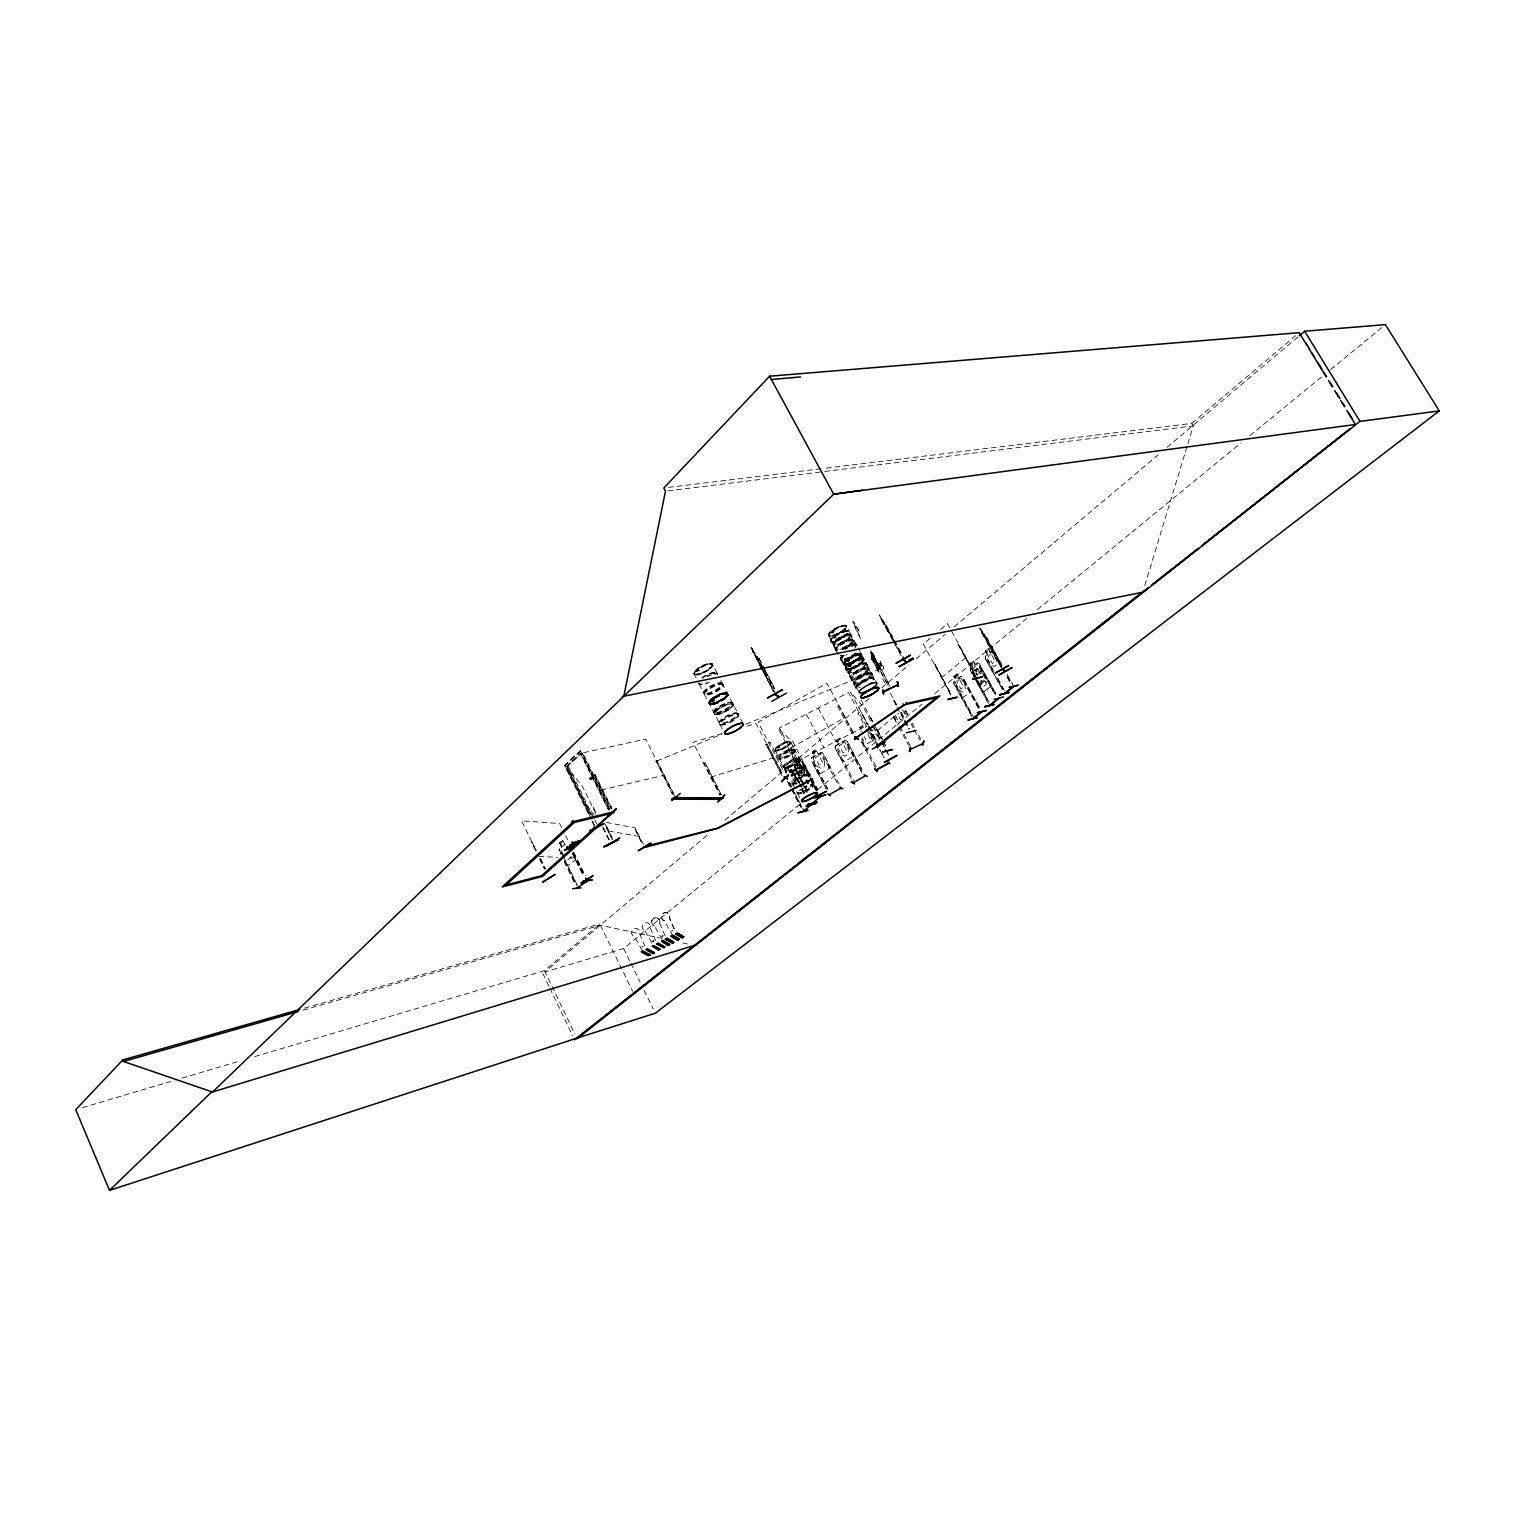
<?xml version="1.0" encoding="UTF-8"?>
<svg xmlns="http://www.w3.org/2000/svg" width="1515" height="1515" viewBox="0 0 1515 1515"><rect width="100%" height="100%" fill="white"/><g stroke="black" fill="none" stroke-linecap="round" stroke-linejoin="round"><path stroke-width="0.75" stroke-dasharray="5 3.75" d="M715.023 703.68A10.435 2.86 -27.3 0 0 727.92 694.287A10.435 2.86 -27.3 0 0 712.959 699.173A10.435 2.86 -27.3 0 0 715.023 703.68L724.946 697.563M725.439 698.112L724.757 698.699M980.319 673.891L981.436 673.38M724 693.037C726.764 690.272 729.037 697.089 727.768 693.529M796.114 764.753L795.678 767.215L799.541 774.638L802.477 776.741L804.863 774.714L804.484 770.434L796.701 758.561L794.049 760.776L796.379 764.791L794.39 766.23L794.315 768.351L807.912 792.421M794.599 766.306L800.905 780.888A8.863 2.026 -27.5 0 1 798.727 781.854M971.74 716.595L953.92 683.985L954.052 681.845L960.699 676.41L962.574 676.959L979.258 707.732M954.014 683.966L954.052 681.845M988.386 703.452L970.376 670.634L970.604 668.456L977.364 662.926L979.088 663.627L996.359 694.4M970.717 668.551L970.376 670.634M985.432 658.4L985.564 656.355M775.377 750.512C774.354 745.569 785.073 742.312 789.258 741.252M778.994 747.785C775.964 748.846 779.43 746.573 778.18 747.406M789.258 741.289L790.792 742.596A8.787 2.14 -27.5 0 1 779.922 750.304A8.787 2.14 -27.5 0 1 778.577 746.819L779.695 746.952L777.896 747.274M850.578 665.596L848.627 666.77L849.29 665.615M788.311 745.55L788.387 744.755M714.057 700.422L711.899 701.35L712.997 701.199M696.483 671.562L697.336 670.217M792.856 773.086L792.023 772.574M793.065 772.631L792.061 772.517M800.886 771.249L802.268 770.586L800.943 771.021M561.005 854.555L559.243 848.552L566.951 843.192M559.452 848.646L558.921 850.824M832.909 631.49L831.527 632.778M832.606 631.831L832.019 632.645M833.667 631.736L832.795 632.626L833.326 631.679M834.121 637.19L834.254 638.345M835.144 636.698L835.333 637.664M842.719 630.657L843.476 629.615M846.43 627.096L846.601 626.055L845.673 628.252M845.616 634.899L845.332 635.145M848.154 661.298L847.018 661.373L847.908 660.502M847.548 660.445C844.48 663.456 850.9 660.294 848.211 660.142M847.018 661.373L849.385 660.237L848.362 661.184M849.517 665.729L849.139 665.748M851.184 665.369L850.123 665.521M863.664 659.688C863.342 656.317 856.524 661.203 858.456 658.211M858.626 658.4L858.607 659.177M712.505 703.604L722.011 699.873L727.806 694.59M860.047 664.119L861.334 663.437L860.444 664.195M860.482 663.816L861.372 663.475L859.819 664.081M848.93 669.592L859.744 664.498L863.531 659.347M863.55 660.654L863.739 659.858M662.623 937.046L662.112 936.592M880.366 661.487L881.56 667.528L880.461 663.74M863.361 660.294L859.516 664.081L850.654 668.645A9.923 2.576 -28.2 0 1 849.669 664.176C854.46 665.615 864.592 648.344 860.956 656.771M653.722 941.232L652.889 941.8M843.779 662.983L847.661 659.177A10.056 2.632 -28.2 0 1 861.637 654.594A10.056 2.632 -28.2 0 1 848.76 663.759A10.056 2.632 -28.2 0 1 847.737 659.158M781.664 749.111L790.83 742.596A8.787 2.14 -27.5 0 0 778.577 746.819M728.014 695.006L724.322 698.851M838.306 744.244L835.56 745.74L835.03 747.88L851.241 778.653M835.598 745.778L835.068 747.899L840.787 758.409L844.007 761.572M591.494 779.354C586.684 778.596 592.232 778.748 594.41 778.18M590.244 779.524L590.68 777.915M591.57 779.07L592.043 777.536M591.835 777.744L591.361 779.278M592.668 778.994C594.221 774.165 592.573 780.414 591.626 778.558M905.591 711.122L904.455 711.652L906.633 715.705M971.929 669.422L972.649 666.903L970.471 662.945M985.413 650.674L987.629 654.669L986.795 657.226L990.905 664.687L994.143 666.695L996.889 664.46L996.605 660.067L992.477 652.586L990.261 652.454L988.064 648.458M1144.81 585.491L1187.135 446.13M1187.817 443.876L1193.271 425.885L1191.794 423.386L823.384 468.457M662.718 937.141L662.396 936.024M662.775 936.403L662.528 936.63M878.833 671.183L875.31 659.101L877.886 664.176L877.147 662.15M877.621 665.729L878.851 672.717L878.757 671.221M872.962 660.313L871.542 658.855L879.325 671.865M653.249 941.857L653.42 940.966M846.601 663.854L853.286 661.714M848.533 668.835L850.654 668.626M879.079 665.521C878.208 663.722 877.185 664.63 875.822 665.805M790.792 742.691L790.186 743.6M727.768 694.628L727.105 695.726M699.4 667.49C682.242 679.951 708.831 673.02 711.936 666.392M699.267 670.388L697.108 671.107M698.756 670.577L697.79 669.99M698.775 670.084L698.245 670.804M708.982 668.248L710.44 668.039L709.342 668.172M711.917 666.354C714.72 659.82 701.312 665.729 699.381 667.452M728.128 694.836A10.359 2.822 -27.3 0 0 713.281 699.703A10.359 2.822 -27.3 0 0 715.307 704.153A10.359 2.822 -27.3 0 0 728.128 694.836C723.507 690.007 710.497 698.623 709.096 703.623M714.171 700.252L712.542 700.29M714.114 699.835L713.224 701.123M832.322 632.153L833.913 631.49M834.14 631.812L833.08 632.531M835.617 637.398L833.591 638.023M845.143 634.936L845.673 635.069M845.086 635.675L846.203 635.258M787.667 745.607L788.804 744.982M788.008 745.304L788.936 745.077M847.055 660.843L847.927 661.411M847.434 661.184L848.419 660.389M861.24 663.418L860.463 663.437M589.183 778.123L591.172 777.725M568.996 770.68L569.583 771.457M581.76 795.811L581.949 796.795M709.74 701.597L710.971 700.29M712.391 700.422L713.148 700.347M713.698 700.877L714.682 700.309M726.102 697.468L727.351 696.161M721.329 794.655L705.1 762.859L721.102 794.902M832.663 637.171C821.698 652.719 868.701 622.305 838.742 633.081M834.519 638.023L835.92 637.114M781.929 775.623L766.06 744.338L767.12 744.035L782.138 772.991M767.12 744.035L765.832 744.585M845.711 628.289L842.624 630.96M846.146 635.353L845.484 635.694M860.956 656.828L859.63 658.078M849.158 660.502L848.059 661.165M857.982 659.252C857.509 658.268 838.42 669.157 848.665 669.176M591.437 815.259L567.121 766.306L581.533 753.334L611.511 813.744M567.197 766.344L581.533 753.334M588.047 813.271L564.489 765.548L580.794 750.38L609.636 809.105M564.489 765.548L580.794 750.38M580.775 750.929L565.398 765.605L591.873 819.236M801.568 770.472L802.079 770.605A8.882 2.064 -27.5 0 0 802.287 767.31A8.882 2.064 -27.5 0 0 791.644 772.101M590.301 777.763L590.111 779.108M593.104 779.051L592.592 777.309M595.3 774.866L593.937 775.377L595.3 774.866L612.117 808.726M672.452 794.296L656.09 761.003L657.112 760.757L673.777 793.784M655.787 761.269L657.112 760.757M791 769.677C787.933 774.752 788.292 762.291 784.694 769.317L786.91 773.332L791 769.677L792.629 770.302L801.151 786.929M798.765 762.537L800.412 761.117L801.984 761.875L809.938 776.343M794.485 766.211L800.45 761.288L801.889 761.912M804.048 784.24L796.663 770.074L795.621 770.756L801.246 780.793M797.307 781.475L793.103 773.389L794.144 772.707L799.39 782.801M791.417 782.024L793.784 780.017L791.853 776.324M930.21 638.232L923.317 644.083L951.003 694.949M940.569 629.445L947.462 623.612L975.622 674.951M1191.794 423.386L1295.59 335.705M254.634 1056.599L544.491 970.623L599.751 923.961L632.645 991.283M706.861 835.428L545.078 971.873L623.631 948.542L799.428 804.56M724.909 820.221L869.269 698.453M881.9 687.791L908.962 664.971M916.196 658.874L945.057 634.52M954.09 626.926L1158.009 454.936M1167.023 447.323L1297.541 337.239M950.663 695.025L934.812 664.119L951.42 694.628M974.865 675.368L958.408 644.235L975.3 675.027M872.299 721.746L870.557 717.466L873.019 721.348M895.857 705.062L893.036 698.737L896.198 704.986M877.374 730.59L898.584 713.111M941.591 677.678L966.059 657.51M953.844 676.315L956.798 673.948L958.938 678.114L960.983 678.284L965.017 685.67L965.32 690.007L962.65 692.166L959.487 690.158L955.454 682.792L956.173 680.311L953.844 676.315L956.268 680.292M817.74 789.561L922.124 704.077M934.925 693.567L1026.488 618.593M1037.472 609.598L1240.747 443.119M1249.894 435.619L1321.326 377.121M1330.473 369.622L1381.756 327.638M994.048 651.355L992.23 650.844L985.356 656.279L985.205 658.457L1002.286 689.42M956.382 685.689L955.283 686.409L956.382 685.689L973.937 717.921M978.463 708.376L963.01 680.102L963.805 679.459L979.58 707.657M972.857 672.357L971.74 673.077L972.857 672.357L977.289 680.462M979.599 666.657L980.716 665.937L979.599 666.657L995.222 695.12M987.704 660.18L986.587 660.9L987.704 660.18L993.329 670.369M963.01 680.102L964.127 679.383M994.882 654.347C994.692 651.772 999.578 665.047 1001.642 666.6M713.641 700.252L714.682 699.93L713.432 699.835M714.322 700.366L713.641 699.779M978.141 680.898L980.167 684.61L983.405 686.636L986.151 684.439L985.867 680.065L981.777 672.603L979.58 672.471L981.512 670.709L983.33 671.278L981.455 670.899L976.834 674.667L974.391 670.653L977.421 668.266L979.599 672.243M977.402 668.475L974.391 670.653M724.416 698.415L725.571 697.695M974.675 676.22L976.664 674.611M962.82 697.79L959.696 694.59L962.726 697.809L969.562 692.355L968.407 687.602L969.562 692.355M831.981 632.437L833.761 631.471L832.625 631.944M832.644 637.114L841.09 632.02M981.644 683.435L984.39 681.239M835.295 637.493L834.216 637.474M844.082 630.221L842.946 630.6M983.349 692.147L990.242 686.731L989.219 682.015L990.393 686.806L983.349 692.355L974.543 678.398M847.624 665.18L849.366 663.797A9.999 2.594 -28.2 0 1 863.228 659.195A9.999 2.594 -28.2 0 1 850.426 668.285A9.999 2.594 -28.2 0 1 849.423 663.759M859.649 658.116L851.695 662.85M859.346 658.722L858.323 658.855M851.051 665.843L849.745 666.638M861.467 663.097L857.642 665.824M779.013 747.634L779.77 747.028L778.615 747.179M791.474 771.817L789.94 772.934A8.825 2.045 -27.5 0 1 801.113 767.234A8.825 2.045 -27.5 0 1 802.211 769.923L791.019 775.623A8.825 2.045 -27.5 0 0 802.211 769.923C808.366 762.291 791.379 770.018 789.751 772.574A8.882 2.064 -27.5 0 1 800.943 766.836L802.458 766.571M561.592 846.923L559.414 842.7L562.728 840.314L564.849 844.764M559.414 842.7L562.785 840.541M577.31 885.29L561.44 852.737L560.531 853.381M567.879 859.725L570.985 857.509L570.966 852.926M575.454 860.122L574.431 855.085L575.454 860.122L567.557 865.69L564.565 862.187M697.033 670.823L699.173 670.103M697.563 670.766L697.961 670.236M724 693.018C718.205 692.071 700.006 706.785 715.042 703.623M834.443 629.104C819.161 638.857 837.038 637.02 842.662 630.997M834.045 637.19L835.22 636.641M847.737 659.12A10.018 2.613 -28.2 0 1 861.581 654.575A10.018 2.613 -28.2 0 1 848.76 663.703A10.018 2.613 -28.2 0 1 847.737 659.12L856.638 654.518L861.41 654.044A10.075 2.632 -28.2 0 1 848.514 663.324A10.075 2.632 -28.2 0 1 847.491 658.722L856.43 654.101L861.088 653.571M849.498 665.483L848.646 666.562M791.455 771.779L797.42 768.484M799.03 772.517L804.238 767.442L797.439 768.522M535.59 850.805L532.068 842.435L536.67 850.578M532.731 842.473L531.651 842.681M635.145 829.803L642.474 844.499M982.042 633.081L982.231 632.304M981.834 633.062L1000.998 667.414M983.33 633.194C975.736 622.248 990.772 642.057 981.417 631.888M983.86 635.277L1001.737 667.339M986.701 637.379L1004.199 669.081M987.988 644.216C1000.26 663.305 985.64 635.315 993.064 650.371M990.64 648.609L993.215 650.295M762.064 669.782L751.023 647.246L774.108 688.795M752.86 652.662L752.633 651.28M755.474 655.503L760.795 665.71M756.875 655.862L774.449 689.06M759.053 658.362L762.234 664.46M759.545 665.426L762.575 670.293M765.719 672.83L763.484 668.532M881.578 619.465L879.287 614.863L883.889 622.703M901.16 655.843L880.916 618.764L881.844 619.578M881.427 619.976L893.111 639.5M882.582 620.563L883.472 621.339L880.916 618.764M884.59 623.195L883.264 621.302L892.714 638.175M886.313 625.335L905.099 660.086M836.185 740.267L840.2 738.032L842.226 742.199L844.897 742.369L848.798 749.755L848.476 754.053L844.745 756.155L841.071 754.11L837.189 746.706L838.477 744.282L836.185 740.267L840.143 738.241M811.718 757.898L820.903 752.766L822.929 753.334L828.44 763.901L829.33 768.578L819.937 773.824L816.642 770.567L819.994 773.654M842.302 741.99L844.878 740.532L847.018 741.138L862.13 769.942M835.693 745.853L844.897 740.702M839.14 784.069L823.005 753.182L820.865 752.576C816.415 757.841 817.38 744.698 812.229 752.311L814.35 756.307L811.604 757.803L811.112 759.962L826.148 788.728L812.286 762.405L813.498 761.856L829.349 792.156M836.375 750.417L837.473 749.792L854.479 782.062M861.997 772.499L847.074 744.244L848.173 743.638M769.885 742.236L768.73 742.899L770.018 742.331L786.134 773.351M852.169 733.62L836.697 704.532L837.871 703.869L853.248 732.881M775.832 756.421L845.124 717.428M834.405 629.066L839.064 626.68M714.625 697.014L716.993 695.669M713.906 700.934L712.789 701.464M849.461 665.464L850.767 665.18M778.786 747.615L777.877 747.653M799.049 772.555L791.209 775.983A8.882 2.064 -27.5 0 0 801.946 770.605L801.719 770.794M788.463 749.186L803.442 777.706M867.451 724.852L861.278 712.296L867.906 724.606M802.704 761.894L810.355 776.551M643.155 946.118L641.47 947.008M652.189 941.307L653.874 940.417M671.334 931.1L673.02 930.21M874.666 657.207L870.67 650.749L871.617 651.867M871.58 651.753L877.015 662.263M870.841 650.674L872.602 657.434L878.302 667.717M872.564 657.377L871.617 654.404M593.179 807.041L596.19 813.157M878.624 667.831L878.037 664.1L878.245 667.566M796.852 761.439L866.201 725.874M871.617 659.631L870.955 652.17L872.905 660.521M872.129 660.559L871.617 653.401M875.632 665.521L880.859 662.68M878.018 664.858L881.143 663.286M877.848 665.274L877.545 666.411L878.833 664.782M881.257 664.763L881.484 663.532M877.337 666.032L879.022 665.161L890.081 685.973M858.039 713.262L859.213 712.656L858.058 713.376L865.557 727.484M790.016 748.315L791.133 747.596L805.942 776.002M791.625 772.726L791.834 772.612A8.806 2.045 -27.5 0 1 802.477 767.802A8.806 2.045 -27.5 0 1 802.136 771.059A8.806 2.045 -27.5 0 1 791.512 776.381M851.828 656.071L854.195 654.953M847.775 660.332L848.267 660.086A10.018 2.613 -28.2 0 1 862.035 655.408A10.037 2.613 -28.2 0 1 849.195 664.555A10.037 2.613 -28.2 0 1 848.173 659.972A10.037 2.613 -28.2 0 1 862.054 655.427A9.999 2.613 -28.2 0 1 849.214 664.536A10.018 2.613 -28.2 0 1 848.173 659.953A9.999 2.613 -28.2 0 1 862.016 655.446A10.018 2.613 -28.2 0 1 849.195 664.536A9.999 2.613 -28.2 0 1 848.192 659.972M853.987 661.582L858.513 659.612M853.494 662.093L846.999 664.612M893.32 716.898L894.494 716.216L898.831 724.322M836.735 627.816L843.306 625.316L846.525 626.036M835.939 634.709L838.268 633.611M834.424 637.607L836.129 636.849M889.797 686.2L879.041 665.236M656.828 761.022L721.935 734.15M745.816 724.284L880.404 668.721A1.97 1.894 -11.8 0 0 883.434 667.168A1.97 1.894 -11.8 0 0 880.575 665.445A1.97 1.894 -11.8 0 0 880.404 668.721M781.645 749.073L775.358 750.55M849.934 665.255L850.994 665.161M849.858 666.43L848.873 666.865M714.853 703.282A10.378 2.841 -27.3 0 0 727.673 693.946A10.416 2.841 -27.3 0 0 712.808 698.832A10.378 2.841 -27.3 0 0 714.853 703.282A10.416 2.841 -27.3 0 0 727.73 693.965A10.378 2.841 -27.3 0 0 712.808 698.813A10.378 2.841 -27.3 0 0 714.815 703.206A10.397 2.841 -27.3 0 0 727.654 693.832A10.397 2.841 -27.3 0 0 712.789 698.794A10.397 2.841 -27.3 0 0 714.834 703.263A10.378 2.841 -27.3 0 0 727.636 693.87A10.378 2.841 -27.3 0 0 712.77 698.737A10.397 2.841 -27.3 0 0 714.796 703.187A10.416 2.841 -27.3 0 0 727.673 693.851A10.416 2.841 -27.3 0 0 712.751 698.737A10.416 2.841 -27.3 0 0 714.853 703.339A10.397 2.841 -27.3 0 0 727.692 693.908A10.397 2.841 -27.3 0 0 712.751 698.718A10.416 2.841 -27.3 0 0 714.796 703.225L717.201 702.335M704.21 664.952L706.577 664.081M710.781 777.157L773.862 757.708M705.1 762.859L703.774 763.427L720.25 794.996M722.295 733.563L692.98 742.255L720.004 795.242M747.103 726.196L756.118 723.526L781.91 773.218M82.549 1107.635L170.854 1081.445M182.179 1078.093L238.783 1061.295M786.039 742.047L787.8 741.517M302.886 1010.202L600.376 925.229L659.972 938.05M304.515 1008.119L599.751 923.961M850.843 669.062A9.999 2.594 -28.2 0 1 849.839 664.517A9.999 2.594 -28.2 0 1 863.645 659.972A9.999 2.594 -28.2 0 1 850.843 669.062L845.616 668.929L849.593 664.233A9.923 2.576 -28.2 0 1 863.399 659.65A9.923 2.576 -28.2 0 1 850.673 668.683M858.532 659.65L863.228 659.12M856.657 654.556L858.607 654.026M831.886 633.194L832.89 632.816L831.943 632.834M697.601 671.278L696.502 671.353M790.47 787.421L787.667 781.153M841.317 625.884L843.268 625.373M798.159 780.945L790.906 769.696M807.533 772.48L808.707 777.195M796.663 770.074L801.605 780.282M793.103 773.389L797.648 781.38M803.234 764.261L809.218 776.949M801.946 761.78L811.699 780.49M601.19 789.997L664.024 775.282M591.967 776.135L593.956 778.918M962.48 676.978L960.737 676.58M984.939 674.232L986.227 678.985L979.277 684.534L976.304 681.201M991.113 669.176L994.313 672.414M972.478 666.865L970.301 662.888L973.198 660.521L975.452 664.687M977.364 662.926L979.163 663.494L996.037 694.476M992.306 650.655L994.124 651.223L1002.154 666.013M934.812 664.119L951.079 694.703M957.991 644.595L976.001 676.845M802.59 766.912L803.67 766.988M712.675 703.812L709.683 703.926M724.227 693.472L725.969 693.264M667.831 490.879L822.361 471.771M824.709 471.468L1193.271 425.885M668.513 487.394L821.035 468.741M846.734 664.195L843.438 663.532M846.942 664.574C841.374 666.354 843.874 659.536 847.434 658.76A10.075 2.632 -28.2 0 1 861.41 654.139M848.4 660.086L849.385 660.237M860.274 658.684L861.884 658.495M561.44 852.737L577.007 885.328M538.867 856.448L557.747 857.301M569.545 857.831L576.609 858.153M789.258 771.305L791.19 771.552L795.034 778.937L795.432 783.179L793.065 785.187L790.167 783.103M727.314 693.283A10.359 2.841 -27.3 0 1 714.512 702.6A10.359 2.841 -27.3 0 1 712.467 698.131A10.397 2.841 -27.3 0 1 727.351 693.264A10.397 2.841 -27.3 0 1 714.493 702.619A10.397 2.841 -27.3 0 1 712.448 698.131A10.359 2.841 -27.3 0 1 727.314 693.283L727.939 693.908M710.554 663.362L711.861 663.532M608.481 831.015L639.481 836.469M606.246 822.456L635.145 827.777L643.439 844.442M829.046 636.016L830.125 636.224M682.886 942.993L687.469 943.978M655.749 940.72L650.314 928.146A4.204 4.072 -60.7 0 0 647.757 922.938A4.204 4.072 -60.7 0 0 642.549 925.703A4.204 4.072 -60.7 0 0 645.125 930.911L645.182 930.949M661.525 936.327L663.153 935.399M665.085 935.759L659.65 923.184A4.204 4.072 -59.9 0 0 657.112 917.995A4.204 4.072 -59.9 0 0 651.867 920.722A4.204 4.072 -59.9 0 0 654.442 925.93L662.244 939.773M659.65 923.184L659.688 923.203A4.204 4.072 -59.9 0 0 657.055 917.976A4.204 4.072 -59.9 0 0 651.923 920.76A4.204 4.072 -59.9 0 0 654.499 925.968M664.233 920.722L664.271 920.741A4.204 4.072 -59.1 0 1 661.695 915.533A4.204 4.072 -59.1 0 1 666.903 912.788A4.204 4.072 -59.1 0 1 669.478 917.995L674.895 930.532L669.422 917.957A4.204 4.072 -59.1 0 0 666.846 912.75A4.204 4.072 -59.1 0 0 661.638 915.514A4.204 4.072 -59.1 0 0 664.233 920.722L672.054 934.547M813.498 761.856L827.133 788.046M828.591 763.844L829.159 768.503M824.179 755.701L823.081 756.326L838.041 784.694M983.33 679.951L986.473 682.186L985.526 682.886L981.796 680.33L981.36 686.257L980.678 679.951M840.636 758.485L843.969 761.761L853.362 756.496L852.642 751.781M847.074 744.244L862.092 772.574M846.98 741.119L862.035 769.866M863.683 745.816L867.016 749.054L861.902 742.18M987.231 641.659L988.197 642.379L982.97 633.933M858.153 648.079L866.334 663.267M866.978 664.593L871.75 673.361M835.977 650.371L830.656 640.334M868.644 669.081L874.193 679.686A9.999 2.5 -28.2 0 0 869.269 679.78M841.374 660.389L850.407 677.887M979.921 628.422L980.906 629.161M858.797 691.863L854.422 683.72M875.67 739.036L876.257 743.695M863.171 725.306L859.175 727.56L861.505 731.593M716.557 672.811L717.58 674.156M722.068 683.341L738.506 714.663M795.337 750.796L795.299 750.758A8.825 2.121 -27.5 0 1 784.183 758.561A8.825 2.121 -27.5 0 1 782.876 755.114A8.825 2.121 -27.5 0 1 795.318 750.796L808.877 777.025M699.438 684.079L698.737 683.53A10.548 2.973 -27.4 0 0 706.975 682.564M774.941 749.83L779.695 758.788M813.101 784.505L813.347 785.206M866.126 662.964L866.239 663.134A10.056 2.576 -28.2 0 1 853.229 672.13A10.056 2.576 -28.2 0 1 852.244 667.585A10.056 2.576 -28.2 0 1 866.126 663.002L866.05 662.907M868.076 668.229L868.663 669.081M871.523 673.096A10.056 2.538 -28.2 0 1 858.607 682.186A10.056 2.538 -28.2 0 1 857.66 677.716A10.056 2.538 -28.2 0 1 871.523 673.096L871.239 672.811M704.305 694.154L719.985 724.435M855.842 688.094L850.559 678.152M758.901 662.68L760.132 663.646L754.281 653.836L774.317 691.938M856.051 644.292L856.922 645.655A10.188 2.708 -28.2 0 0 844.859 648.647M752.463 651.374L755.625 653.988M737.597 713.357L737.559 713.3A10.416 2.746 -27.3 0 0 722.807 718.243A10.416 2.746 -27.3 0 0 724.795 722.579A10.416 2.746 -27.3 0 0 737.71 713.281L738.241 713.83M779.164 758.39L783.88 767.404M752.235 648.534L750.986 647.53L760.89 666.467M717.163 673.304L712.296 664.119M852.453 639.387L855.805 645.39M865.86 662.756L866.997 664.574M854.801 684.136L849.12 673.815M795.754 762.083L810.033 774.62M722.598 683.757L720.723 680.386M799.503 758.617L799.693 758.788A8.976 2.121 -27.5 0 1 788.292 766.609A8.976 2.121 -27.5 0 1 786.967 763.143A8.976 2.121 -27.5 0 1 799.617 758.731L799.238 758.314A8.844 2.083 -27.5 0 0 786.777 762.613A8.844 2.083 -27.5 0 0 788.065 766.022A8.844 2.083 -27.5 0 0 799.219 758.276L799.257 758.314M835.901 650.314L840.389 658.665M841.507 660.483L840.465 658.874M794.655 749.452L795.261 750.607M976.891 670.956L976.266 670.16L976.853 671.012M794.731 749.584L794.902 749.698A8.976 2.159 -27.5 0 1 783.615 757.633A8.976 2.159 -27.5 0 1 782.289 754.129A8.976 2.159 -27.5 0 1 794.92 749.755L794.371 749.3A8.825 2.121 -27.5 0 0 782.081 753.599A8.825 2.121 -27.5 0 0 783.407 757.064A8.825 2.121 -27.5 0 0 794.523 749.3L790.603 741.801A8.806 2.14 -27.5 0 0 778.18 746.062A8.806 2.14 -27.5 0 0 779.524 749.565A8.806 2.14 -27.5 0 0 790.603 741.801M850.881 634.406L850.862 634.463A10.018 2.708 -28.3 0 1 838.003 643.572A10.018 2.708 -28.3 0 1 836.905 638.857A10.018 2.708 -28.3 0 1 850.786 634.387L846.279 626.017A9.98 2.746 -28.3 0 0 832.417 630.448A10.037 2.746 -28.3 0 0 833.534 635.258A10.037 2.746 -28.3 0 0 846.336 625.998A10.037 2.746 -28.3 0 0 832.398 630.467A9.98 2.746 -28.3 0 0 833.553 635.202A9.98 2.746 -28.3 0 0 846.279 626.017M852.793 639.652L852.756 639.69A9.923 2.67 -28.3 0 1 840.011 648.704A9.923 2.67 -28.3 0 1 838.931 644.064A9.923 2.67 -28.3 0 1 852.68 639.614L848.211 631.301A9.904 2.689 -28.3 0 0 834.481 635.713A9.904 2.689 -28.3 0 0 835.579 640.409A9.904 2.689 -28.3 0 0 848.211 631.301M976.399 681.182L979.372 684.326M887.998 630.6L882.506 621.169L892.771 639.141M848.514 673.115L849.442 674.099M879.136 614.957L880.196 616.169M869.743 727.086L880.291 739.036M871.258 672.811L876.674 682.678M856.373 644.67L851.619 635.846M876.143 663.229L888.756 686.295M833.686 644.917L833.099 643.724M872.337 659.271L878.776 672.584M850.483 634.046L851.6 635.789M585.661 804.806L594.183 814.9M719.852 724.303L724.322 732.843M784.126 767.651L787.933 774.885M794.902 788.311L792.307 783.615M983.178 633.289L990.034 645.693L986.701 641.281M722.276 683.398L722.238 683.36A10.378 2.897 -27.3 0 0 707.297 688.151A10.378 2.897 -27.3 0 0 709.38 692.696A10.378 2.897 -27.3 0 0 722.201 683.303L722.352 683.492M699.154 683.928L703.888 693.378M867.943 668.058L867.906 668.001A9.961 2.538 -28.2 0 1 855.123 677.035A9.961 2.538 -28.2 0 1 854.157 672.584A9.961 2.538 -28.2 0 1 867.906 668.001L859.952 653.173M833.875 645.144L838.363 653.533M877.431 664.612L875.31 659.877C880.215 667.225 867.451 644.178 874.325 658.04L873.095 656.677L875.916 662.131L875.405 659.555M886.578 629.066L889.949 634.217L888.491 631.13M645.125 930.911L652.908 944.735M642.209 950.435L634.444 936.611A4.204 4.053 -61.5 0 1 631.888 931.403A4.204 4.053 -61.5 0 1 637.076 928.638A4.204 4.053 -61.5 0 1 639.633 933.846L645.049 946.421M1006.983 674.118L1012.626 684.344M1007.797 676.239L1012.304 684.401M984.996 635.429L1001.851 665.577M1007.286 676.807L1010.675 682.943M979.94 628.176L982.345 632.475M1006.964 676.883L1010.353 683.019M979.807 628.252L1000.184 665.615M990.374 652.435L988.083 648.231L985.148 650.636L987.515 654.688M997.817 678.512L1005.657 692.772M987.401 660.237L993.007 670.444M997.495 678.587L1003.1 688.776M985.337 658.438L1002.608 689.363M979.921 666.6L995.544 695.044M981.625 672.281L977.535 664.839L975.357 664.706L973.179 660.729M980.167 673.455L976.077 666.032L973.369 668.229L977.459 675.671M978.406 682.489L990.621 704.778M972.535 672.414L974.751 676.466M975.868 678.493L988.083 700.782M972.062 673.001L988.708 703.377M963.332 680.027L978.785 708.3M956.666 674.175L958.825 678.133M956.06 685.765L971.437 713.963M955.586 686.333L970.964 714.512M893.831 640.22L901.558 654.518M884.438 623.252L892.449 637.891M893.547 639.917L901.292 654.234M893.604 640.902L901.652 655.559M879.988 661.676L881.086 663.74M905.44 710.213L908.28 715.591M905.326 710.327L908.148 715.667M912.163 723.11L914.284 727.295M918.677 735.23L920.798 739.415M911.026 723.64L913.147 727.825M914.246 729.851L919.662 739.964M902.315 709.531L906.292 716.936M877.034 663.778L877.924 665.748M870.462 652.435L871.125 653.647M872.716 657.302L888.604 686.428M901.255 712.353L904.247 717.902L900.402 719.72L897.429 714.152M879.268 672.338L872.186 659.158L870.955 652.17M882.601 678.587L885.934 684.799M890.366 693.056L897.032 705.46M900.895 712.656L904.114 718.659M905.194 720.667L909.473 728.658M900.554 712.732L903.716 718.981M904.853 720.742L909.076 728.98M896.937 707.051L903.376 719.057M904.455 721.064L908.754 729.075M895.365 715.118L898.357 720.686M899.929 726.348L911.803 748.751M894.058 717.807L897.846 724.965M893.358 716.747L897.656 725.003M898.793 726.878L908.508 745.228M828.553 635.126L833.004 643.515M840.295 657.188L848.286 672.168M877.242 729.283L882.525 739.187M870.557 717.466L872.678 721.424M876.901 729.359L882.184 739.282M883.245 741.252L886.427 747.198M861.012 699.873L873.019 722.409M874.098 724.454L882.128 739.509M883.188 741.498L886.351 747.444M876.522 729.681L880.745 737.616M870.614 720.875L863.096 706.747L850.54 692.128L868.228 725.382M873.341 726.102L881.105 740.683M882.222 742.786L888.888 755.284M873.095 726.575L884.192 747.406M885.12 749.262L888.642 755.739M868.966 726.632L876.674 741.081M868.758 726.386L876.579 741.005M868.531 726.859L876.011 740.949M871.276 733.62L874.496 739.68M879.855 749.774L884.154 757.841L879.76 749.698M871.182 733.544L874.401 739.604M866.731 726.878L848.495 692.582L779.449 728.033L804.768 776.608M867.773 728.772L875.31 742.994M869.875 733.336L871.845 737.048L871.523 741.346L867.773 743.448L864.099 741.403L862.13 737.71M866.599 729.378L874.136 743.581M867.868 734.472L869.837 738.165L866.107 740.267L864.137 736.574M861.429 739.036L877.583 769.374M861.391 741.668L875.405 767.972M853.343 732.957L826.982 683.208L758.087 722.238L783.88 771.949M818.251 708.111L835.826 741.46M806.378 714.209L823.914 747.558M763.295 666.486L774.96 688.776M758.693 658.078L763.996 668.229M765.056 670.255L774.62 688.511M752.197 648.401L762.121 667.433M761.875 667.736L774.657 692.203M754.962 655.806L760.284 665.994M761.363 668.039L773.086 690.461M763.124 671.827L773.786 692.222M811.017 776.513L793.084 742.199L778.331 728.696L803.651 777.252M811.889 778.407L817.57 789.069M802.931 762.102L810.582 776.759M811.68 778.843L817.134 789.315M811.453 778.634L816.907 789.107M810.998 778.369L817.343 790.546M812.76 782.516L817.002 790.641M810.279 778.975L815.581 789.126M809.938 779.07L817.115 792.572M805.109 786.266L808.253 792.345M802.287 782.819L806.51 790.906M801.946 782.895L807.211 793.027M800.45 784.827L804.654 792.913M802.211 788.955L804.314 792.989M801.852 789.466L803.954 793.5M801.511 789.542L803.613 793.595M787.213 767.158L789.353 771.286M797.629 793.614L801.321 800.678M789.41 782.573L793.576 790.641M794.636 792.648L804.029 810.771M789.069 782.668L791.152 786.702M792.193 788.709L801.605 806.832M791.853 789.201L801.246 807.325M787.327 781.248L790.584 787.402M791.512 789.296L800.905 807.419M766.06 744.338L782.176 775.396M742.899 723.299L738.6 714.928M712.239 664.1A10.34 2.973 -27.4 0 1 699.513 673.531A10.34 2.973 -27.4 0 1 697.373 668.854A10.34 2.973 -27.4 0 1 712.239 664.1L712.694 664.971A10.321 2.954 -27.4 0 1 699.987 674.383A10.321 2.954 -27.4 0 1 697.847 669.744A10.321 2.954 -27.4 0 1 712.694 665.009M693.851 673.569L698.339 682.337M893.263 639.425L891.123 635.258L892.998 639.33M674.535 796.095L645.731 739.055L582.745 752.841L610.753 809.256M656.09 761.003L672.755 794.03M635.58 829.557L642.966 844.594M595.016 775.131L611.833 808.991M594.221 775.112L611.037 808.991M580.264 750.493L609.314 809.029M608.727 810.108L580.453 753.031L566.97 766.249L590.642 814.199M580.472 753.58L608.386 809.843M606.473 825.997L613.139 839.462M604.977 823.971L612.704 839.727M606.455 828.08L612.155 839.632M603.235 827.398L610.28 841.639M595.717 813.404L582.215 785.925L567.462 767.935L589.903 813.422M602.743 827.645L609.011 840.124M568.258 766.098L593.804 817.835M594.827 819.918L597.895 826.13M565.019 765.435L591.645 819.369M592.668 821.452L595.736 827.663M592.138 821.566L595.206 827.796M623.631 948.542L629.767 961.059M630.789 963.142L639.993 981.928M644.064 990.28L653.268 1009.066M561.686 827.645L559.698 823.573L521.577 820.808L536.253 850.843M565.663 835.788L567.652 839.84M573.636 852.055L585.32 875.935M573.39 852.415L584.373 874.837M573.446 852.888L584.714 875.916M573.03 853.134L583.275 874.079M572.481 853.078L583.445 875.481M572.178 853.115L583.142 875.519M559.508 842.7L561.762 846.98L560.702 849.593L564.565 857.509M564.489 861.524L575.416 883.889M564.186 861.562L575.094 883.927M540.609 858.702L545.533 868.853M539.946 858.664L545.116 869.118M539.529 858.929L544.453 869.08M544.491 970.623L551.043 984.296M552.028 986.379L574.867 1034.025M808.707 776.419L808.726 776.456A8.882 2.026 -27.5 0 0 805.904 776.286M542.862 973.558L548.809 985.981M549.812 988.045L572.613 1035.654M873.909 659.082L871.958 653.154L873.057 654.934C871.882 648.818 876.806 663.153 875.178 657.643M853.494 641.072L853.456 640.959A10.094 2.708 -28.3 0 0 842.226 643.364A10.094 2.708 -28.3 0 0 837.056 650.541M881.692 619.654L881.995 620.62M1001.264 666.808L999.976 662.017L1001.15 666.827M984.845 674.289L985.981 678.947M732.976 703.661L733.033 703.888A10.586 2.841 -27.3 0 1 719.909 713.3A10.586 2.841 -27.3 0 1 717.864 708.812A10.586 2.841 -27.3 0 1 732.995 703.831M873.17 655.389L877.431 663.589M877.45 664.252L878.851 672.717M852.472 751.8L853.191 756.421M868.625 669.024A10.132 2.576 -28.2 0 1 855.634 678.209A10.132 2.576 -28.2 0 1 854.668 673.683A10.132 2.576 -28.2 0 1 868.625 669.024L868.644 668.986M717.561 673.967L717.561 674.024A10.548 2.973 -27.4 0 0 706.861 676.031M789.713 772.347A8.806 2.045 -27.5 0 1 800.791 766.647A8.806 2.045 -27.5 0 1 801.889 769.355A8.806 2.045 -27.5 0 1 790.811 775.036M800.943 766.836A8.882 2.064 -27.5 0 1 802.06 769.544A8.882 2.064 -27.5 0 1 790.887 775.282M810.62 785.376A8.863 1.988 -27.5 0 1 811.15 788.368A8.863 1.988 -27.5 0 1 799.484 793.917A8.863 1.988 -27.5 0 1 800.943 789.959M802.78 788.804A8.863 1.988 -27.5 0 1 808.859 785.906M810.43 784.77A9.014 2.026 -27.5 0 1 811.87 787.08A9.014 2.026 -27.5 0 1 801.284 792.913A9.014 2.026 -27.5 0 1 797.932 791.644M799.068 790.603A9.014 2.026 -27.5 0 1 800.602 789.448M804.522 787.137A9.014 2.026 -27.5 0 1 806.624 786.134M794.011 784.486A8.995 2.045 -27.5 0 1 798.765 778.596A8.995 2.045 -27.5 0 1 808.48 776.513M797.212 783.691A8.995 2.045 -27.5 0 1 795.451 784.24M812.192 783.634A8.863 1.988 -27.5 0 1 805.469 789.883A8.863 1.988 -27.5 0 1 796.928 791.455M810.184 784.297A9.014 2.026 -27.5 0 1 811.623 786.626A9.014 2.026 -27.5 0 1 801.037 792.459A9.014 2.026 -27.5 0 1 797.704 791.171M804.276 786.664A9.014 2.026 -27.5 0 1 806.378 785.66M796.985 783.217A8.995 2.064 -27.5 0 1 792.743 782.422A8.995 2.064 -27.5 0 1 802.344 776.286A8.995 2.064 -27.5 0 1 808.234 776.059M801.075 781.437A8.995 2.064 -27.5 0 1 798.973 782.422M796.757 782.649A8.863 2.026 -27.5 0 1 792.837 781.532A8.863 2.026 -27.5 0 1 803.348 775.32A8.863 2.026 -27.5 0 1 807.23 776.438M793.405 784.903A8.882 2.026 -27.5 0 1 794.712 782.024A8.882 2.026 -27.5 0 1 802.155 777.612M709.721 681.977A10.378 2.935 -27.4 0 1 699.229 683.246M707.202 676.694A10.378 2.935 -27.4 0 1 712.012 674.667M714.114 674.099A10.378 2.935 -27.4 0 1 717.068 674.061M702.051 678.284A10.548 2.973 -27.4 0 1 712.561 673.115A10.548 2.973 -27.4 0 1 717.258 674.251M700.422 683.701A10.548 2.973 -27.4 0 1 699.173 683.549M701.843 677.659A10.378 2.935 -27.4 0 1 712.183 672.584A10.378 2.935 -27.4 0 1 716.803 673.702M725.742 724.34A10.435 2.746 -27.3 0 1 723.053 720.515A10.435 2.746 -27.3 0 1 738.278 714.682A10.435 2.746 -27.3 0 1 728.09 723.431M856.6 645.542A10.018 2.651 -28.2 0 0 849.839 646.886A10.056 2.67 -28.2 0 1 857.073 646.072M841.923 655.256A10.188 2.708 -28.2 0 1 840.352 655.427M859.725 653.23A9.999 2.613 -28.2 0 1 853.721 660.729A9.999 2.613 -28.2 0 1 843.798 661.866A9.999 2.613 -28.2 0 1 858.191 653.42M842.454 649.537A10.188 2.708 -28.2 0 1 852.547 644.557A10.188 2.708 -28.2 0 1 856.448 645.769M855.71 646.886A10.188 2.708 -28.2 0 1 854.403 648.193M858.02 653.135A9.942 2.613 -28.2 0 1 843.457 660.938A9.942 2.613 -28.2 0 1 847.169 654.385M856.543 653.798A10.094 2.651 -28.2 0 1 843.041 660.445A10.094 2.651 -28.2 0 1 844.726 655.162M853.381 641.148A10.094 2.708 -28.3 0 1 840.56 649.84M855.861 652.738A9.942 2.613 -28.2 0 1 843.401 659.139A9.942 2.613 -28.2 0 1 842.491 655.427M837.473 651.033A9.923 2.651 -28.3 0 1 841.829 644.405A9.923 2.651 -28.3 0 1 853.57 641.262L853.589 641.262A9.923 2.651 -28.3 0 1 843.116 649.518M856.278 653.287A10.094 2.651 -28.2 0 1 842.776 659.934A10.094 2.651 -28.2 0 1 844.442 654.65M836.772 650.03A10.094 2.708 -28.3 0 1 841.942 642.852A10.094 2.708 -28.3 0 1 853.115 640.637A10.094 2.708 -28.3 0 1 840.295 649.329M856.013 687.602A9.98 2.5 -28.2 0 1 864.989 679.459A9.98 2.5 -28.2 0 1 872.356 679.894M860.501 687.015A9.98 2.5 -28.2 0 1 858.588 687.545M856.202 688.264A10.132 2.538 -28.2 0 1 864.137 680.576A10.132 2.538 -28.2 0 1 873.568 679.345M857.32 686.939A9.999 2.5 -28.2 0 1 867.072 680.633M856.145 687.469A10.132 2.538 -28.2 0 1 866.769 679.989A10.132 2.538 -28.2 0 1 873.833 679.875M853.911 623.366L860.937 639.122L859.611 636.811A13.237 1.079 63.1 0 1 852.888 621.926A13.237 1.079 63.1 0 1 858.21 629.464L859.687 632.418L853.911 623.366M824.785 761.837L824.463 766.135L820.732 768.238L817.077 766.173L813.214 758.769L814.502 756.326L812.438 752.368L816.187 750.304L818.251 754.262L820.903 754.432L824.785 761.837M796.492 759.829L794.958 761.136L795.659 762.462L797.174 761.155L796.492 759.829M787.118 768.37L785.603 769.677L786.304 770.984L787.8 769.696L787.118 768.37M799.333 764.09L796.947 766.135L800.829 773.559L803.196 771.514L799.333 764.09M956.552 675.236L954.848 676.637L955.567 677.944L957.272 676.542L956.552 675.236M973.047 661.79L971.323 663.21L972.043 664.536L973.785 663.116L973.047 661.79M987.931 649.518L986.17 650.958L986.909 652.283L988.67 650.844L987.931 649.518M959.544 679.459L956.893 681.617L960.908 689.003L963.578 686.844L959.544 679.459M990.999 653.779L988.253 656.014L992.382 663.494L995.128 661.26L990.999 653.779M977.27 669.535L975.509 670.956L976.228 672.281L977.989 670.861L977.27 669.535M562.482 841.639L560.493 843.079L561.175 844.48L563.163 843.06L562.482 841.639M815.827 751.307L813.441 752.671L814.142 753.978L816.528 752.633L815.827 751.307M839.802 739.263L837.397 740.608L838.098 741.914L840.484 740.57L839.802 739.263M862.793 726.537L860.387 727.901L861.088 729.207L863.493 727.863L862.793 726.537M818.914 755.568L815.203 757.651L819.085 765.056L822.797 762.954L818.914 755.568M842.889 743.486L839.177 745.588L843.079 752.974L846.79 750.891L842.889 743.486M732.105 702.752L732.067 702.714A10.435 2.803 -27.3 0 0 717.334 707.657A10.435 2.803 -27.3 0 0 719.36 712.088A10.435 2.803 -27.3 0 0 732.275 702.733A10.416 2.803 -27.3 0 0 717.353 707.657A10.416 2.803 -27.3 0 0 719.379 712.069A10.416 2.803 -27.3 0 0 732.256 702.752L732.143 702.808M732.692 703.225L732.635 703.206A10.586 2.841 -27.3 0 0 717.58 708.263A10.586 2.841 -27.3 0 0 719.625 712.751A10.586 2.841 -27.3 0 0 732.73 703.282M738.146 713.773L738.089 713.754A10.586 2.803 -27.3 0 0 723.034 718.868A10.586 2.803 -27.3 0 0 725.041 723.28A10.586 2.803 -27.3 0 0 738.184 713.83L738.051 713.698M722.75 683.909L722.712 683.871A10.548 2.935 -27.3 0 0 707.524 688.757A10.548 2.935 -27.3 0 0 709.645 693.378A10.548 2.935 -27.3 0 0 722.674 683.852M872.148 673.739L872.091 673.702A10.226 2.576 -28.2 0 0 857.888 678.303A10.226 2.576 -28.2 0 0 858.853 682.848A10.226 2.576 -28.2 0 0 871.977 673.607L872.186 673.777M867.053 664.687L866.997 664.649A10.056 2.576 -28.2 0 0 853.153 669.289A10.056 2.576 -28.2 0 0 854.138 673.815A10.056 2.576 -28.2 0 0 867.034 664.687M868.815 669.668L868.777 669.63A9.961 2.538 -28.2 0 0 855.047 674.251A9.961 2.538 -28.2 0 0 856.013 678.701A9.961 2.538 -28.2 0 0 868.796 669.687L868.796 669.63M851.695 636.054L851.657 635.997A10.018 2.708 -28.3 0 0 837.795 640.542A10.018 2.708 -28.3 0 0 838.893 645.239A10.018 2.708 -28.3 0 0 851.676 636.054L851.676 635.997M733.184 704.494L733.146 704.456A10.435 2.803 -27.3 0 0 718.261 709.437A10.435 2.803 -27.3 0 0 720.269 713.849A10.435 2.803 -27.3 0 0 733.184 704.494L733.165 704.456A10.416 2.803 -27.3 0 1 720.269 713.83A10.416 2.803 -27.3 0 1 718.261 709.437A10.416 2.803 -27.3 0 1 733.165 704.513M723.128 685.064L723.091 685.007A10.397 2.879 -27.3 0 0 708.206 689.912A10.397 2.879 -27.3 0 0 710.289 694.438A10.397 2.879 -27.3 0 0 723.11 685.064L723.11 685.007M866.845 663.93L866.826 663.892A10.207 2.613 -28.2 0 0 852.756 668.702A10.207 2.613 -28.2 0 0 853.759 673.304A10.207 2.613 -28.2 0 0 866.864 664.043L866.883 664.081M872.299 674.232L872.28 674.175A10.226 2.576 -28.2 0 1 859.138 683.36A10.226 2.576 -28.2 0 1 858.172 678.834A10.226 2.576 -28.2 0 1 872.261 674.118M738.487 714.474L738.487 714.417A10.586 2.803 -27.3 0 1 725.325 723.81A10.586 2.803 -27.3 0 1 723.318 719.398A10.586 2.803 -27.3 0 1 738.449 714.36M799.863 759.204L799.863 759.148A8.976 2.121 -27.5 0 0 787.213 763.617A8.976 2.121 -27.5 0 0 788.52 767.063A8.976 2.121 -27.5 0 0 799.863 759.204L799.882 759.242M851.525 635.448L851.506 635.41A10.169 2.746 -28.3 0 0 837.416 639.955A10.169 2.746 -28.3 0 0 838.515 644.746A10.169 2.746 -28.3 0 0 851.506 635.41M795.186 750.266L795.167 750.209A8.976 2.159 -27.5 0 0 782.516 754.584A8.976 2.159 -27.5 0 0 783.861 758.106A8.976 2.159 -27.5 0 0 795.167 750.209M722.977 684.439L722.939 684.382A10.548 2.935 -27.3 0 0 707.808 689.287A10.548 2.935 -27.3 0 0 709.91 693.908A10.548 2.935 -27.3 0 0 722.939 684.382M788.842 767.518A8.844 2.083 -27.5 0 0 799.996 759.791A8.863 2.083 -27.5 0 0 787.554 764.128A8.863 2.083 -27.5 0 0 788.842 767.537A8.863 2.083 -27.5 0 0 800.015 759.773A8.844 2.083 -27.5 0 0 787.554 764.128A8.844 2.083 -27.5 0 0 788.842 767.518M779.657 749.887A8.863 2.159 -27.5 0 0 790.811 742.085A8.863 2.159 -27.5 0 0 778.312 746.384A8.863 2.159 -27.5 0 0 779.657 749.887M714.607 702.884A10.435 2.86 -27.3 0 0 727.522 693.491A10.435 2.86 -27.3 0 0 712.561 698.377A10.435 2.86 -27.3 0 0 714.607 702.884M699.684 673.91A10.397 2.992 -27.4 0 0 712.486 664.441A10.397 2.992 -27.4 0 0 697.525 669.213A10.397 2.992 -27.4 0 0 699.684 673.91M840.787 655.938A10.018 2.651 -28.2 0 0 844.272 655.219A10.056 2.67 -28.2 0 1 840.768 655.938M847.51 647.984A10.018 2.651 -28.2 0 0 845.219 649.253A10.056 2.67 -28.2 0 1 847.51 647.966M834.007 636.035A9.961 2.727 -28.3 0 0 846.715 626.869A9.961 2.727 -28.3 0 0 832.89 631.282A9.961 2.727 -28.3 0 0 834.007 636.035M833.705 635.58A10.037 2.746 -28.3 0 0 846.506 626.339A10.037 2.746 -28.3 0 0 832.587 630.789A10.037 2.746 -28.3 0 0 833.705 635.58M838.25 644.216A10.169 2.746 -28.3 0 0 851.241 634.88A10.169 2.746 -28.3 0 0 837.132 639.425A10.169 2.746 -28.3 0 0 838.25 644.216M853.93 643.705A10.037 2.67 -28.2 0 0 842.207 648.95A10.018 2.67 -28.2 0 1 853.911 643.705A10.037 2.67 -28.2 0 1 854.005 647.625A10.018 2.67 -28.2 0 0 853.911 643.705M859.516 683.871A10.056 2.538 -28.2 0 0 872.432 674.781A10.056 2.538 -28.2 0 0 858.569 679.421A10.056 2.538 -28.2 0 0 859.516 683.871M848.911 664.081A10.075 2.632 -28.2 0 0 861.827 654.897A10.075 2.632 -28.2 0 0 847.889 659.48A10.075 2.632 -28.2 0 0 848.911 664.081M853.494 672.774A10.207 2.613 -28.2 0 0 866.58 663.513A10.207 2.613 -28.2 0 0 852.472 668.172A10.207 2.613 -28.2 0 0 853.494 672.774M850.635 668.607A9.923 2.576 -28.2 0 0 863.361 659.574A9.923 2.576 -28.2 0 0 849.631 664.1A9.923 2.576 -28.2 0 0 850.635 668.607M850.351 668.039A9.904 2.576 -28.2 0 0 863.039 659.025A9.904 2.576 -28.2 0 0 849.347 663.532A9.904 2.576 -28.2 0 0 850.351 668.039M836.034 641.224A9.885 2.689 -28.3 0 0 848.646 632.153A9.885 2.689 -28.3 0 0 834.935 636.565A9.904 2.689 -28.3 0 0 836.034 641.262A9.904 2.689 -28.3 0 0 848.665 632.153A9.904 2.689 -28.3 0 0 834.935 636.565A9.885 2.689 -28.3 0 0 836.034 641.224M835.75 640.769A9.961 2.708 -28.3 0 0 848.457 631.622A9.961 2.708 -28.3 0 0 834.632 636.054A9.961 2.708 -28.3 0 0 835.75 640.769M851.127 669.516A9.904 2.557 -28.2 0 0 863.834 660.502A9.904 2.557 -28.2 0 0 850.142 665.028A9.904 2.557 -28.2 0 0 851.127 669.516M855.369 677.678A10.132 2.576 -28.2 0 0 868.36 668.513A10.132 2.576 -28.2 0 0 854.384 673.152A10.132 2.576 -28.2 0 0 855.369 677.678M880.556 669.649A1.97 1.894 -11.8 0 0 883.586 668.096A1.97 1.894 -11.8 0 0 880.726 666.373A1.97 1.894 -11.8 0 0 880.556 669.649"/><path stroke-width="1.5" d="M902.258 658.438L904.001 659.593M902.997 659.783L906.273 662.112M882.961 751.838L892.6 749.546L882.809 751.97M623.801 696.218L665.483 491.163L663.835 487.982L769.601 376.193L1299.169 332.675L1306.517 344.644M610.81 814.066L611.7 813.271M909.246 751.535L910.496 747.444L909.947 751.307M656.487 943.807L664.006 947.632L656.601 943.75M646.356 949.507C668.096 961.514 630.657 942.292 653.912 952.708M658.173 943.182L664.593 947.026M658.911 950.322L652.151 946.099M668.721 945.095L661.866 941.232L668.096 945.474M662.472 940.607L669.062 944.905M653.116 945.587L660.104 949.394M665.729 939.205C689.363 951.496 649.897 930.74 672.395 943.144M666.922 938.258L673.55 942.595M677.944 939.906L671.202 935.948M679.004 939.338L672.016 935.797L672.868 935.323M682.337 937.577L675.652 933.6M677.319 933.013L683.985 937.009L677.281 933.07M641.318 951.856L648.458 955.586M642.398 951.287L650.105 955.018L642.511 951.231M643.004 951.25L649.992 955.075M654.385 952.765L647.322 948.996L654.026 952.651M798.045 812.76L807.836 810.127M807.514 804.446L817.039 802.193M976.929 717.826L967.858 720.061L977.289 717.523M984.523 706.956L994.086 704.437L984.864 706.482M993.916 704.456L985.034 706.596M999.54 694.968L1008.971 692.431M803.026 811.396L810.961 805.033M812.513 803.083L820.638 796.587M1005.676 671.24L1002.419 669.611M572.5 888.661L581.003 887.847M906.557 662.377L902.845 658.002M854.782 739.017L856.354 738.278M878.492 746.024L939.963 695.896L906.879 703.433L854.365 738.979L903.66 704.967L938.183 697.355M972.725 718.678L981.909 711.633M989.39 705.554L998.707 698.396M1004.426 693.567L1013.857 686.314M830.504 795.678L827.588 793.936M854.498 783.615L851.714 781.778M874.666 769.052L877.545 770.946M787.44 778.824L784.069 776.684L787.44 778.843M587.044 879.306L585.888 879.609L587.347 881.01L576.969 888.055M661.922 941.232L668.134 945.417M662.566 940.55L669.422 944.432M653.76 953.124L646.735 949.318M678.038 939.83L671.315 935.891M806.624 780.244L807.741 783.407M883.453 693.832L882.961 689.874L883.643 693.889M586.816 879.666L585.529 880.31L586.021 881.711L587.157 880.916M587.441 880.935L586.419 879.59L586.892 881.067M786.455 777.309L787.876 776.532M878.833 746.213L877.166 746.156M613.386 842.207L614.238 841.582M299.97 1009.426L122.81 1059.932L75.75 1109.662L109.497 1190.373L576.855 1038.154L1141.78 592.441M829.103 794.769L840.995 788.103M644.33 847.321L643.97 846.525M853.248 782.763L865.084 775.964M724.284 795.224L717.712 801.965L724.814 795.015M722.882 798.121L721.576 798.575M783.653 778.937L784.637 778.672M788.463 774.998L781.551 781.778L788.33 774.941M607.61 816.547L616.037 808.972M616.51 808.802L607.629 816.566L616.056 809.01M109.497 1190.373L211.248 1092.372L695.309 945.171L925.532 763.579M981.796 711.709L973.141 718.583M998.536 698.529L989.806 705.403M1013.743 686.39L1004.824 693.472M585.832 879.571L587.025 879.211M571.307 821.869L571.894 823.062L612.666 813.101L614.295 811.642L573.503 821.584L502.241 886.957L542.389 876.465L596.891 827.323L594.562 827.91L541.594 875.708M506.105 884.968L574.318 822.475M567.027 847.699L574.015 845.522L569.886 847.624L570.738 848.476L564.337 850.123L568.542 847.983L566.648 846.923L567.67 847.112M572.234 842.984L579.241 840.806L575.094 842.927L575.927 843.798L569.526 845.427L573.749 843.287L571.856 842.207L572.878 842.397M595.206 827.796L596.891 826.622M922.976 743.467L910.572 749.357M808.65 781.153L807.647 781.816M671.789 800.772L680.368 793.368M876.996 746.081L875.708 746.895L936.27 697.79M1299.321 335.743L1304.68 331.236L1385.411 324.627L1439.25 410.906L655.313 1013.232L576.855 1038.154M807.647 804.484L817.039 802.06M815.922 797.553L825.315 795.072M798.178 812.816L807.552 810.374M815.846 803.499L806.359 805.961M577.101 887.942L577.935 887.392M816.206 803.31L805.999 806.169M597.061 827.701L597.478 827.076M947.5 699.608L957.328 697.203L947.765 699.4M1000.052 694.59L1009.123 692.488L999.559 694.874M986.246 710.592L977.194 712.751L986.265 710.402M1003.536 696.957L994.067 699.305M1018.213 685.291L1009.142 687.393L1018.231 685.121M929.244 760.644L983.084 718.186M986.795 715.25L1040.635 672.774M1044.346 669.857L1148.294 587.858L1142.746 592.232L622.267 696.521M1201.925 545.57L1349.865 428.878M574.583 1039.801L694.343 945.455M1202.02 545.552L1248.322 509.078M1252.034 506.161L1298.336 469.688M1302.048 466.772L1348.35 430.279M577.12 1038.722L1359.978 421.397L1439.25 410.906M888.585 763.219L876.636 769.942M591.816 880.12L583.351 881.029M555.077 874.496L542.749 882.109L554.774 874.534M876.484 769.847L888.226 763.257M580.965 883.075L593.066 875.765L581.343 883.075M612.647 812.513L613.992 812.154L612.552 812.741M856.108 738.468L855.199 738.979M619.635 838.212L606.909 845.787L619.786 837.89M647.075 845.275L650.655 843.211M638.232 850.521L651.052 843.533M995.62 672.868L1008.782 665.464L995.715 672.887M1011.831 667.604L998.858 675.008L1012.001 667.774M782.365 689.742L767.442 698.036L782.327 689.685M778.71 697.184L774.733 694.324L778.975 696.616M771.855 701.35L786.55 693.075M908.886 660.086L912.996 657.889M899.058 666.411L913.507 658.741L899.285 666.714M839.821 787.08L842.832 788.709M887.809 761.723L889.93 763.939M874.875 769.052L877.015 771.343M854.46 783.672L851.051 782.043M867.527 776.456L864.023 774.752M858.494 739.036L854.82 737.048L858.437 738.96M826.489 791.247L813.896 797.818M826.546 791.341L813.934 797.875M896.975 755.663L884.381 762.31L896.785 755.379M675.141 797.477L674.042 797.704L675.633 797.117M897.713 686.465L897.903 682.205L896.728 681.883M883.207 691.408L897.467 685.102M883.359 692.298L897.467 684.894M617.798 839.746L603.974 846.809L617.968 840.011M617.912 839.897L603.936 846.734M876.806 744.395L877.488 747.785L876.863 744.225M877.639 747.596L877.488 743.979M807.912 783.463L806.094 780.566M910.477 747.52L909.757 751.194M1005.676 671.164L1002.722 669.081M783.899 778.71L784.997 778.331M122.81 1059.932L123.473 1061.466L298.341 1011.509M815.562 797.78L825.77 794.902M503.738 885.593L543.904 875.102M916.083 730.514L906.235 732.824M586.494 879.249L585.661 877.999M862.508 490.216L833.686 494.212L212.536 1092.031L123.473 1061.466M582.972 881.294L592.27 879.893M586.021 881.711L585.566 880.31M854.952 736.858L857.831 739.263M672.755 935.437L679.572 939.319L672.868 935.38M662.945 940.664L669.782 944.546M678.398 939.944L671.675 936.005M656.961 943.864L664.365 947.443M653.59 945.644L660.199 949.337M664.952 947.121L657.68 943.182M641.432 951.799L649.291 955.454M897.808 682.167L898.49 686.276M771.4 379.526L800.564 376.932M638.478 850.843L650.617 843.173M778.577 697.184L777.612 695.499M682.451 937.52L676.145 933.638M677.678 940.323L671.088 936.327M673.815 942.103L667.395 938.296M648.572 955.529L641.792 951.912M675.539 933.96L682.223 937.937M872.223 749.092L885.158 742.161M589.865 830.883L604.182 823.554L589.789 830.712M1304.68 331.236L1359.978 421.397M1305.968 343.166L1309.604 349.113M1312.028 353.09L1314.471 357.048M1318.107 362.994L1321.743 368.94M1324.186 372.917L1326.61 376.875M1330.246 382.822L1332.67 386.78M1336.325 392.726L1339.961 398.672M1342.404 402.649L1344.828 406.607M1348.464 412.553L1352.119 418.5M1308.96 348.639L1326.08 376.591M1328.522 380.587L1332.196 386.571M1334.639 390.567L1338.294 396.551M1340.756 400.547L1344.411 406.531M1346.854 410.527L1355.414 424.503L833.686 494.212L769.601 376.193M906.292 702.354L906.879 703.433M903.073 703.869L903.66 704.967M593.975 826.736L594.562 827.91M572.916 820.391L573.503 821.584M869.629 683.871A10.113 2.5 -28.2 0 1 871.864 683M923.923 741.1L922.465 745.38L923.923 741.1M610.45 814.01L596.834 826.395L611.511 813.744L610.45 814.01M646.905 845.919L645.371 847.245L716.784 828.648L805.128 782.819L718.659 827.891L646.905 845.919M972.706 679.023L982.345 676.94L972.763 679.08M1198.232 548.487L1152.006 584.942L1198.327 548.468M673.777 797.648L671.448 799.2L721.064 799.333L723.337 797.856L673.777 797.648M910.364 655.256L896.009 663.324L910.401 655.313M812.438 778.937L799.579 785.944L812.476 778.994M806.132 800.753A8.863 1.951 -27.4 0 0 817.38 793.103A8.92 1.97 -27.4 0 0 804.938 797.553A8.92 1.97 -27.4 0 0 806.113 800.772A8.92 1.97 -27.4 0 0 817.418 793.084A8.863 1.951 -27.4 0 0 804.957 797.553A8.863 1.951 -27.4 0 0 806.132 800.753M730.249 733.203A10.435 2.708 -27.3 0 0 743.221 723.924A10.416 2.708 -27.3 0 0 728.317 728.904A10.435 2.708 -27.3 0 0 730.249 733.203A10.416 2.708 -27.3 0 0 743.183 723.924A10.435 2.708 -27.3 0 0 728.317 728.923A10.416 2.708 -27.3 0 0 730.249 733.165M864.023 692.317A10.056 2.5 -28.1 0 0 876.958 683.265A10.056 2.5 -28.1 0 0 863.114 687.924A10.056 2.5 -28.1 0 0 864.023 692.317M865.804 697.07A9.999 2.462 -28.1 0 0 878.681 688.075A9.999 2.462 -28.1 0 0 864.895 692.734A9.999 2.462 -28.1 0 0 865.804 697.07A10.018 2.462 -28.1 0 0 878.719 688.094A10.018 2.462 -28.1 0 0 864.914 692.753A10.018 2.462 -28.1 0 0 865.804 697.108A9.961 2.443 -28.1 0 0 878.662 688.113A9.961 2.443 -28.1 0 0 864.932 692.753A9.961 2.443 -28.1 0 0 865.841 697.07"/></g></svg>
